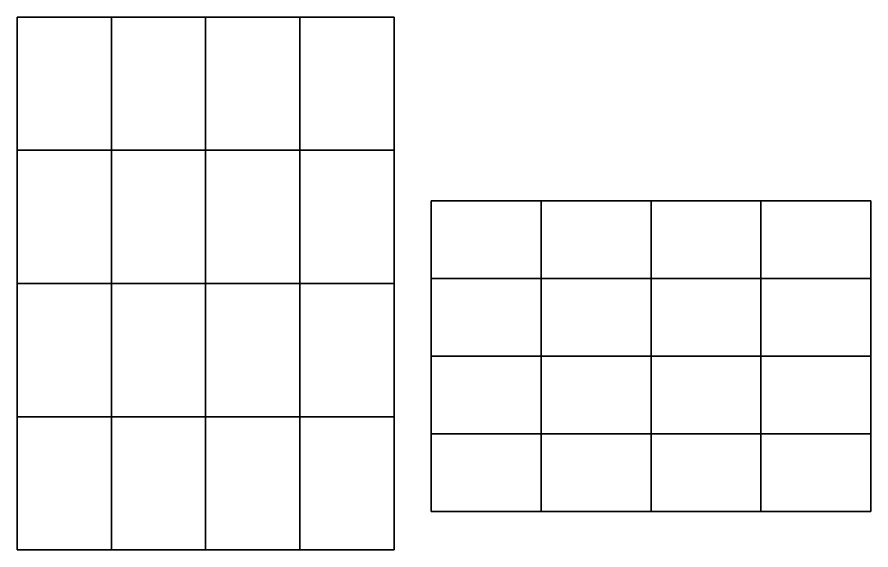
# Model space of a CAD drawing. Header units: inches. Extents: x 177544 to 239871, y 1610424 to 1630335.
# Drawn here: x 207991 to 239871, y 1610424 to 1630335 of the extents above; entities that cross this region are included whole.
import ezdxf

# ---------------------------------------------------------------- set-up
doc = ezdxf.new("R2010")
doc.units = ezdxf.units.IN
doc.header["$MEASUREMENT"] = 0
doc.layers.add('CHAINAGE', color=7, linetype='Continuous')
doc.layers.add('text2', color=7, linetype='Continuous')

# ---------------------------------------------------------------- blocks, each defined once
blk = doc.blocks.new('ao')
at = {"layer": 'CHAINAGE', "color": 2, "linetype": 'Continuous', "lineweight": -2}
for points in [[(-594, 420), (-594, 210), (-297, 210), (-297, 420), (-594, 420)], [(-297, 420), (-297, 210), (0, 210), (0, 420), (-297, 420)], [(0, 420), (0, 210), (297, 210), (297, 420), (0, 420)], [(297, 420), (297, 210), (594, 210), (594, 420), (297, 420)], [(-594, 210), (-594, 0), (-297, 0), (-297, 210), (-594, 210)], [(-297, 210), (-297, 0), (0, 0), (0, 210), (-297, 210)], [(0, 210), (0, 0), (297, 0), (297, 210), (0, 210)], [(297, 210), (297, 0), (594, 0), (594, 210), (297, 210)], [(-594, 0), (-594, -210), (-297, -210), (-297, 0), (-594, 0)], [(-297, 0), (-297, -210), (0, -210), (0, 0), (-297, 0)], [(0, 0), (0, -210), (297, -210), (297, 0), (0, 0)], [(297, 0), (297, -210), (594, -210), (594, 0), (297, 0)], [(-594, -210), (-594, -420), (-297, -420), (-297, -210), (-594, -210)], [(-297, -210), (-297, -420), (0, -420), (0, -210), (-297, -210)], [(0, -210), (0, -420), (297, -420), (297, -210), (0, -210)], [(297, -210), (297, -420), (594, -420), (594, -210), (297, -210)]]:
    blk.add_lwpolyline(points, dxfattribs=at)
at = {"layer": 'text2', "color": 1}
blk.add_lwpolyline([(-594, 420), (0, 420), (0, -420), (-594, -420)], close=True, dxfattribs=at)
at = {"layer": 'text2', "color": 3}
blk.add_lwpolyline([(-594, 420), (594.0625, 420), (594.0625, -420), (-594, -420)], close=True, dxfattribs=at)

msp = doc.modelspace()

# ---------------------------------------------------------------- block references
at = {"layer": 'text2', "color": 1, "xscale": 16.75930393634353, "yscale": 16.75930393634353, "zscale": 16.75930393634353, "rotation": 90}
msp.add_blockref('ao', (215030, 1620379), dxfattribs=at)
at = {"layer": 'text2', "color": 1, "xscale": 13.8221063392524, "yscale": 13.8221063392524, "zscale": 13.8221063392524}
msp.add_blockref('ao', (231660, 1617667), dxfattribs=at)

doc.saveas('drawing.dxf')
